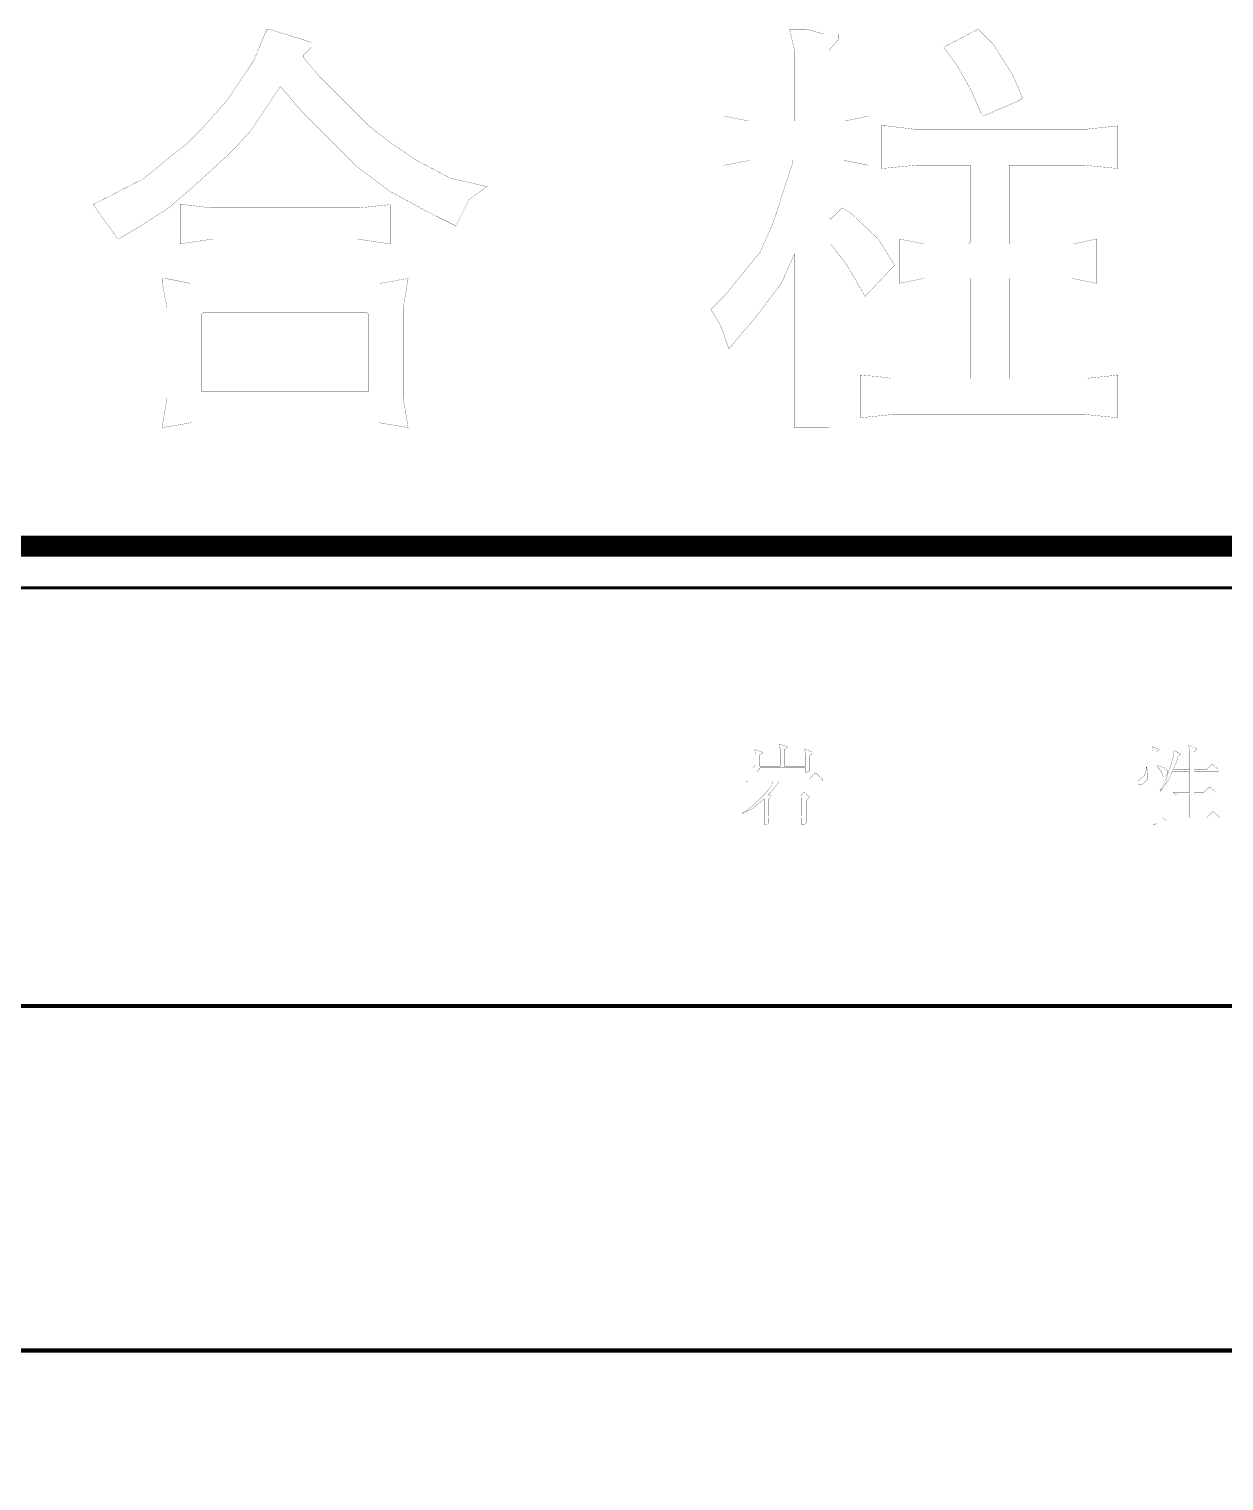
# Model space of a CAD drawing. Extents: x 94 to 452, y -72 to 1042.
# Drawn here: x 265.7 to 322.8, y 972.3 to 1041.7 of the extents above; entities that cross this region are included whole.
import ezdxf

# ---------------------------------------------------------------- set-up
doc = ezdxf.new("R2010")
doc.units = 0
doc.header["$MEASUREMENT"] = 0
doc.layers.add('TREE_LAYER', color=7, linetype='Continuous')

msp = doc.modelspace()

# ---------------------------------------------------------------- linework, layer by layer
at = {"layer": 'TREE_LAYER'}
for points, const_width, elevation in [([(277.169415, 1041.73102), (277.090984, 1041.73102), (277.012553, 1041.574157), (276.463533, 1040.240824), (275.208631, 1038.358471), (273.953729, 1036.946706), (273.247847, 1036.240824), (272.541964, 1035.691804), (271.208631, 1034.593765), (268.777259, 1033.338863), (269.953729, 1031.691804), (270.032161, 1031.691804), (270.110592, 1031.770235), (271.051768, 1032.319255), (272.385102, 1033.182), (273.483141, 1034.123177), (275.287063, 1035.770235), (275.522357, 1036.005529), (276.30667, 1036.868275), (277.718435, 1038.985922), (277.796866, 1038.90749), (278.738043, 1037.809451), (281.40471, 1035.142784), (282.973337, 1033.966314), (284.698827, 1033.025137), (286.110592, 1032.319255), (286.738043, 1033.574157), (287.600788, 1034.201608), (285.875298, 1034.593765), (284.228239, 1035.45651), (282.973337, 1036.319255), (281.953729, 1037.103569), (279.600788, 1039.45651), (278.816474, 1040.397686), (278.816474, 1040.476118), (279.208631, 1040.868275), (279.208631, 1041.103569), (277.169415, 1041.73102), (277.169415, 1041.73102)], 0.01, 750), ([(302.85569, 1041.73102), (302.071376, 1041.73102), (302.30667, 1040.711412), (302.30667, 1037.338863), (302.30667, 1037.338863), (300.110592, 1037.338863), (298.934121, 1037.574157), (298.934121, 1035.221216), (300.189023, 1035.45651), (302.228239, 1035.45651), (302.228239, 1035.378079), (301.287063, 1032.476118), (300.659612, 1031.064353), (298.934121, 1028.946706), (298.30667, 1028.319255), (298.777259, 1027.534941), (299.169415, 1026.436902), (300.424317, 1027.927098), (301.679219, 1029.574157), (302.30667, 1030.985922), (302.30667, 1030.90749), (302.30667, 1022.672196), (303.953729, 1022.672196), (303.953729, 1031.45651), (304.032161, 1031.45651), (304.032161, 1031.45651), (304.816474, 1030.436902), (305.679219, 1028.946706), (307.090984, 1030.436902), (306.30667, 1031.691804), (304.973337, 1032.946706), (304.58118, 1033.182), (304.032161, 1032.63298), (303.953729, 1032.711412), (303.953729, 1035.45651), (304.032161, 1035.45651), (304.659612, 1035.45651), (305.836082, 1035.221216), (305.836082, 1037.574157), (304.738043, 1037.338863), (304.032161, 1037.338863), (303.953729, 1037.338863), (303.953729, 1040.711412), (304.424317, 1041.260431), (304.424317, 1041.495726), (303.718435, 1041.495726), (302.85569, 1041.73102), (302.85569, 1041.73102)], 0.01, 750), ([(311.090984, 1041.73102), (309.443925, 1040.868275), (310.071376, 1040.005529), (310.777259, 1038.750628), (311.247847, 1037.652588), (311.326278, 1037.574157), (312.973337, 1038.280039), (313.208631, 1038.436902), (312.738043, 1039.534941), (311.796866, 1041.025137), (311.090984, 1041.73102), (311.090984, 1041.73102)], 0.01, 750), ([(306.698827, 1037.103569), (306.463533, 1037.103569), (306.463533, 1035.064353), (308.110592, 1035.221216), (310.620396, 1035.221216), (310.698827, 1035.221216), (310.698827, 1031.534941), (310.620396, 1031.45651), (308.502749, 1031.45651), (307.326278, 1031.691804), (307.326278, 1029.574157), (308.502749, 1029.809451), (310.620396, 1029.809451), (310.698827, 1029.809451), (310.698827, 1025.025137), (310.620396, 1025.025137), (306.934121, 1025.025137), (306.385102, 1025.103569), (305.443925, 1025.182), (305.443925, 1023.142784), (307.012553, 1023.299647), (316.189023, 1023.299647), (317.757651, 1023.142784), (317.757651, 1025.182), (316.267455, 1025.025137), (312.58118, 1025.025137), (312.58118, 1025.025137), (312.58118, 1029.809451), (312.58118, 1029.809451), (315.561572, 1029.809451), (316.738043, 1029.574157), (316.738043, 1031.691804), (315.640004, 1031.45651), (312.58118, 1031.45651), (312.58118, 1031.534941), (312.58118, 1035.221216), (312.58118, 1035.221216), (316.189023, 1035.221216), (317.757651, 1035.064353), (317.757651, 1037.103569), (316.267455, 1036.946706), (308.032161, 1036.946706), (306.698827, 1037.103569), (306.698827, 1037.103569)], 0.01, 750), ([(273.090984, 1033.338863), (272.934121, 1033.338863), (272.934121, 1031.45651), (274.502749, 1031.691804), (281.40471, 1031.691804), (282.973337, 1031.45651), (282.973337, 1033.338863), (281.483141, 1033.182), (274.424317, 1033.182), (273.090984, 1033.338863), (273.090984, 1033.338863)], 0.01, 750), ([(272.228239, 1029.809451), (272.071376, 1029.809451), (272.071376, 1029.652588), (272.30667, 1028.397686), (272.30667, 1024.083961), (272.071376, 1022.672196), (273.483141, 1022.90749), (282.424317, 1022.90749), (283.836082, 1022.672196), (283.600788, 1024.083961), (283.600788, 1028.397686), (283.836082, 1029.809451), (282.502749, 1029.574157), (273.40471, 1029.574157), (272.228239, 1029.809451), (272.228239, 1029.809451)], 0.01, 750), ([(273.953729, 1028.083961), (274.032161, 1028.162392), (281.875298, 1028.162392), (281.953729, 1028.083961), (281.953729, 1024.397686), (281.875298, 1024.397686), (274.032161, 1024.397686), (273.953729, 1024.397686), (273.953729, 1028.083961), (273.953729, 1028.083961)], 0.01, 750), ([(94.22612, 93.001716), (94.22612, 848.485862), (94.22612, 908.832322), (94.22612, 995.005583), (94.22612, 1005.005583), (94.22612, 1017.005583), (126.22612, 1017.005583), (146.22612, 1017.005583), (186.22612, 1017.005583), (191.22612, 1017.005583), (206.22612, 1017.005583), (211.22612, 1017.005583), (221.22612, 1017.005583), (399.22612, 1017.005583), (409.22612, 1017.005583), (451.22612, 1017.005583), (451.22612, 995.005583), (451.22612, 11.113007)], 1, 2891.008799), ([(399.22612, 1015.005583), (221.22612, 1015.005583), (221.22612, 1015.005583), (211.22612, 1015.005583), (211.22612, 1015.005583), (206.22612, 1015.005583), (206.22612, 1015.005583), (191.22612, 1015.005583), (191.22612, 1015.005583), (186.22612, 1015.005583), (186.22612, 1015.005583), (146.22612, 1015.005583), (146.22612, 1015.005583), (126.22612, 1015.005583), (126.22612, 1015.005583), (96.22612, 1015.005583), (96.22612, 1015.005583), (96.22612, 1005.005583), (96.22612, 1005.005583), (96.22612, 995.005583), (96.22612, 995.005583), (96.22612, 908.832322), (96.22612, 908.832322), (96.22612, 848.485862)], 0.15, 2875.008799), ([(301.590844, 1007.526549), (301.575158, 1007.526549), (301.575158, 1007.495176), (301.622217, 1007.291255), (301.622217, 1006.475568), (301.60653, 1006.475568), (300.665354, 1006.475568), (300.649668, 1006.475568), (300.649668, 1007.024588), (300.775158, 1007.103019), (300.775158, 1007.103019), (300.775158, 1007.150078), (300.398687, 1007.275568), (300.445746, 1007.040274), (300.445746, 1006.522627), (300.320256, 1006.397137), (300.492805, 1006.224588), (300.524177, 1006.224588), (300.649668, 1006.350078), (300.649668, 1006.381451), (300.665354, 1006.397137), (302.83006, 1006.397137), (302.83006, 1006.381451), (302.83006, 1006.177529), (302.924177, 1006.193215), (302.986923, 1006.224588), (303.033981, 1006.271647), (303.033981, 1006.977529), (303.159472, 1007.103019), (303.159472, 1007.150078), (302.95555, 1007.228509), (302.783001, 1007.306941), (302.83006, 1007.040274), (302.83006, 1006.475568), (302.83006, 1006.475568), (301.826138, 1006.475568), (301.826138, 1006.475568), (301.826138, 1007.275568), (301.951628, 1007.354), (301.951628, 1007.354), (301.951628, 1007.401058), (301.590844, 1007.526549), (301.590844, 1007.526549)], 0.01, 11), ([(319.414373, 1007.401058), (319.398687, 1007.401058), (319.398687, 1007.385372), (319.445746, 1007.197137), (319.445746, 1003.667725), (319.524177, 1003.667725), (319.618295, 1003.761843), (319.618295, 1006.459882), (319.618295, 1006.475568), (319.712413, 1006.381451), (319.853589, 1006.193215), (319.869275, 1006.161843), (319.900648, 1006.020666), (319.947707, 1005.973607), (320.026138, 1005.973607), (320.120256, 1006.099098), (320.120256, 1006.271647), (319.979079, 1006.397137), (319.743785, 1006.475568), (319.68104, 1006.491255), (319.665354, 1006.491255), (319.633981, 1006.506941), (319.618295, 1006.506941), (319.618295, 1007.181451), (319.743785, 1007.275568), (319.539864, 1007.354), (319.524177, 1007.354), (319.414373, 1007.401058), (319.414373, 1007.401058)], 0.01, 11), ([(321.171236, 1007.47949), (321.15555, 1007.47949), (321.15555, 1007.448117), (321.202609, 1007.197137), (321.202609, 1006.318706), (321.202609, 1006.303019), (320.418295, 1006.303019), (320.418295, 1006.318706), (320.449668, 1006.381451), (320.465354, 1006.459882), (320.575158, 1006.695176), (320.575158, 1006.726549), (320.653589, 1006.977529), (320.779079, 1007.05596), (320.449668, 1007.228509), (320.402609, 1006.883411), (320.292805, 1006.506941), (320.277119, 1006.475568), (320.073197, 1005.848117), (319.775158, 1005.267725), (319.869275, 1005.361843), (320.198687, 1005.848117), (320.23006, 1005.926549), (320.402609, 1006.287333), (320.402609, 1006.271647), (320.402609, 1006.224588), (321.202609, 1006.224588), (321.202609, 1006.224588), (321.202609, 1005.220666), (321.202609, 1005.220666), (320.402609, 1005.220666), (320.528099, 1005.095176), (320.575158, 1005.095176), (320.622217, 1005.142235), (321.202609, 1005.142235), (321.202609, 1005.126549), (321.202609, 1004.012823), (321.202609, 1004.012823), (319.900648, 1004.012823), (320.026138, 1003.887333), (320.073197, 1003.887333), (320.120256, 1003.918706), (322.661432, 1003.918706), (322.661432, 1004.012823), (322.50457, 1004.138313), (322.332021, 1004.295176), (322.284962, 1004.295176), (322.002609, 1004.012823), (321.422217, 1004.012823), (321.40653, 1004.012823), (321.40653, 1005.126549), (321.422217, 1005.142235), (322.457511, 1005.142235), (322.457511, 1005.220666), (322.175158, 1005.471647), (322.128099, 1005.471647), (321.877119, 1005.220666), (321.422217, 1005.220666), (321.40653, 1005.220666), (321.40653, 1006.224588), (321.422217, 1006.224588), (322.583001, 1006.224588), (322.583001, 1006.303019), (322.300648, 1006.554), (322.253589, 1006.554), (322.002609, 1006.303019), (321.422217, 1006.303019), (321.40653, 1006.318706), (321.40653, 1007.150078), (321.532021, 1007.275568), (321.532021, 1007.306941), (321.328099, 1007.401058), (321.171236, 1007.47949), (321.171236, 1007.47949)], 0.01, 11), ([(319.147707, 1006.428509), (319.116334, 1006.428509), (319.116334, 1006.25596), (319.022217, 1006.020666), (318.865354, 1005.895176), (318.739864, 1005.769686), (318.739864, 1005.644196), (318.771236, 1005.597137), (318.865354, 1005.597137), (318.990844, 1005.644196), (319.116334, 1005.769686), (319.194766, 1005.87949), (319.194766, 1006.13047), (319.179079, 1006.208902), (319.147707, 1006.428509), (319.147707, 1006.428509)], 0.01, 11), ([(303.332021, 1006.146156), (303.284962, 1006.146156), (303.002609, 1005.848117), (299.865354, 1005.848117), (299.990844, 1005.722627), (300.022217, 1005.722627), (300.069275, 1005.769686), (301.277119, 1005.769686), (301.277119, 1005.754), (301.214373, 1005.612823), (301.198687, 1005.550078), (300.994766, 1005.267725), (300.351628, 1004.624588), (299.959472, 1004.310862), (299.818295, 1004.263804), (299.818295, 1004.216745), (300.226138, 1004.40498), (300.288883, 1004.436353), (300.728099, 1004.797137), (300.853589, 1004.922627), (300.869275, 1004.922627), (300.869275, 1003.667725), (300.963393, 1003.683411), (301.026138, 1003.714784), (301.073197, 1003.761843), (301.073197, 1003.997137), (301.073197, 1004.012823), (302.657511, 1004.012823), (302.657511, 1003.997137), (302.657511, 1003.667725), (302.70457, 1003.667725), (302.83006, 1003.714784), (302.877119, 1003.761843), (302.877119, 1004.844196), (303.002609, 1004.969686), (303.002609, 1005.016745), (302.783001, 1005.220666), (302.751628, 1005.220666), (302.579079, 1005.048117), (301.198687, 1005.048117), (301.057511, 1005.110862), (301.214373, 1005.283411), (301.528099, 1005.675568), (301.575158, 1005.769686), (303.661432, 1005.769686), (303.661432, 1005.848117), (303.50457, 1005.973607), (303.332021, 1006.146156), (303.332021, 1006.146156)], 0.01, 11), ([(301.151628, 1004.969686), (301.151628, 1004.969686), (302.657511, 1004.969686), (302.657511, 1004.969686), (302.657511, 1004.091255), (302.657511, 1004.091255), (301.073197, 1004.091255), (301.073197, 1004.091255), (301.073197, 1004.891255), (301.151628, 1004.969686), (301.151628, 1004.969686)], 0.01, 11), ([(221.22612, 995.005583), (399.22612, 995.005583)], 0.2, 178), ([(221.22612, 978.527106), (399.22612, 978.527106)], 0.2, 178)]:
    msp.add_lwpolyline(points, dxfattribs=dict(at, const_width=const_width, elevation=elevation))

doc.saveas('drawing.dxf')
